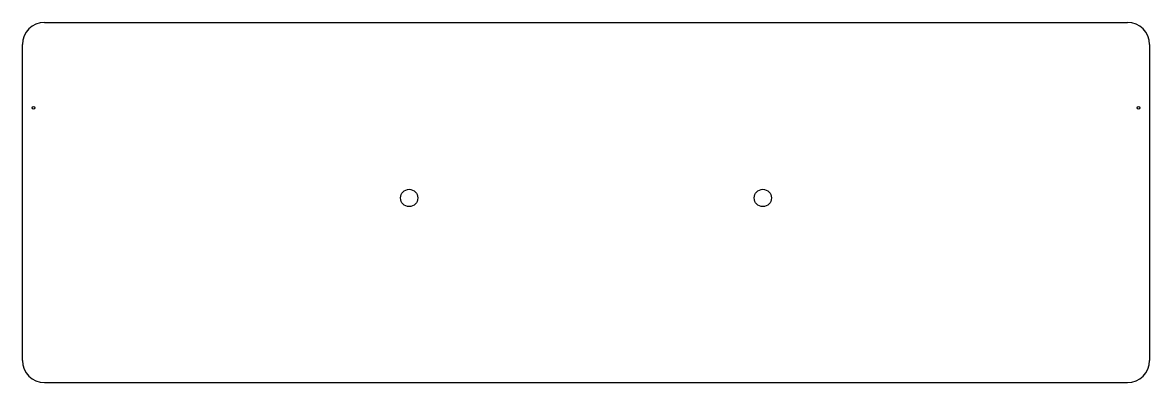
# Model space of a CAD drawing. Header units: millimetres. Extents: x 20 to 345, y 20 to 124.
import ezdxf

# ---------------------------------------------------------------- set-up
doc = ezdxf.new("R2010")
doc.units = ezdxf.units.MM

msp = doc.modelspace()

# ---------------------------------------------------------------- linework, layer by layer
at = {"color": 7, "linetype": 'Continuous', "lineweight": 25}
for p, q in [((26.35, 123.93), (338.65, 123.93)), ((20, 26.35), (20, 117.58)), ((345, 117.58), (345, 26.35)), ((26.35, 20), (338.65, 20))]:
    msp.add_line(p, q, dxfattribs=at)
for centre, radius in [((23.18, 99.27), 0.381), ((341.82, 99.27), 0.381), ((131.5, 73.27), 2.5), ((233.5, 73.27), 2.5)]:
    msp.add_circle(centre, radius, dxfattribs=at)
for centre, start, end in [((26.35, 117.58), 90, 180), ((338.65, 117.58), 0, 90), ((26.35, 26.35), 180, 270), ((338.65, 26.35), 270, 0)]:
    msp.add_arc(centre, 6.35, start, end, dxfattribs=at)

doc.saveas('drawing.dxf')
